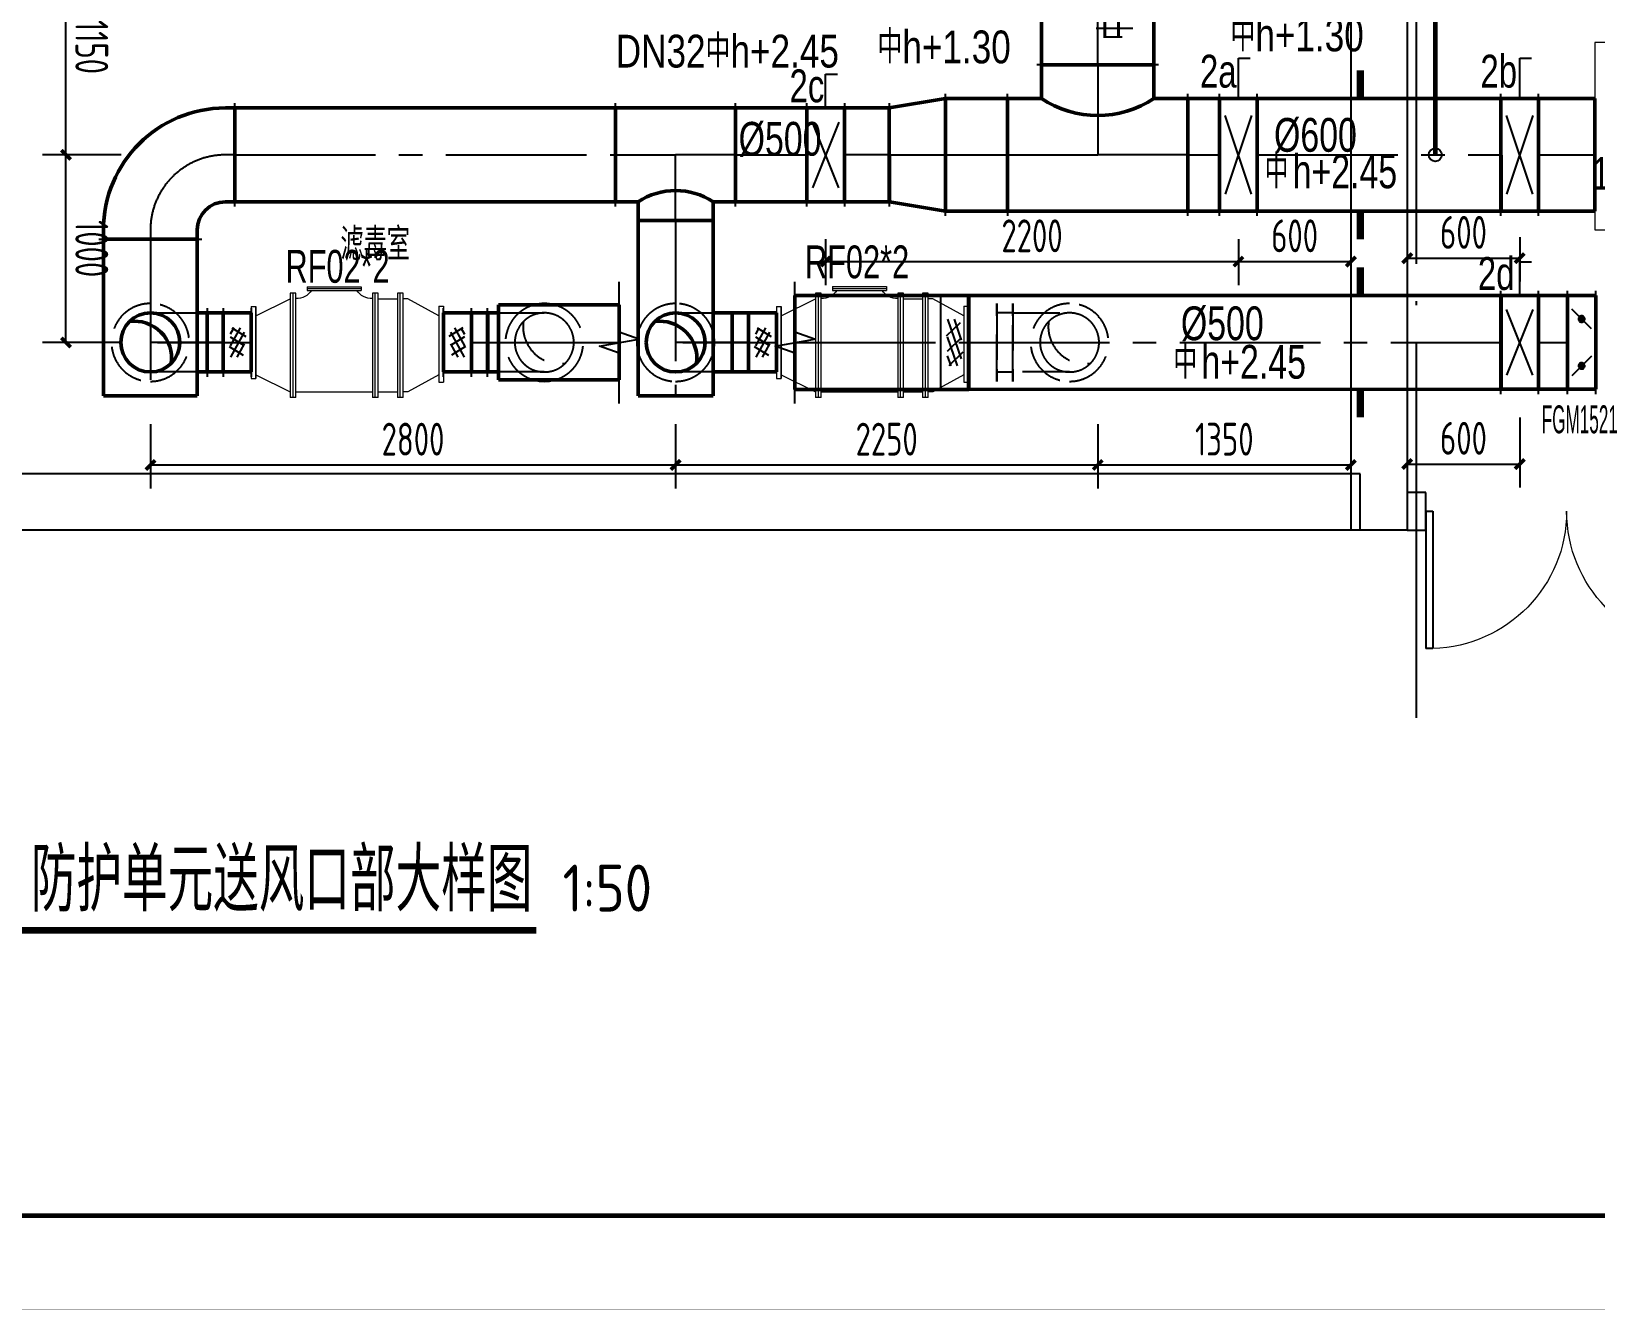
# Model space of a CAD drawing. Extents: x 49167 to 115333, y -222111 to -53947.
# Drawn here: x 73020 to 81360, y -109748 to -102933 of the extents above; entities that cross this region are included whole.
import ezdxf
from ezdxf.enums import TextEntityAlignment as Align

# ---------------------------------------------------------------- set-up
doc = ezdxf.new("R2010")
doc.units = 0
doc.header["$LTSCALE"] = 1000
doc.header["$MEASUREMENT"] = 0
for name, pattern in [('CENTER2', [1.125, 0.75, -0.125, 0.125, -0.125]), ('DASH', [0.35, 0.25, -0.1]), ('DOTE', [2.42, 2, -0.2, 0.02, -0.2])]:
    doc.linetypes.add(name, pattern=pattern)
for name, color, linetype in [('02-TEXT_房间', 7, 'Continuous'), ('A_AXIS-轴线', 1, 'DOTE'), ('A_STR-砌块墙', 121, 'Continuous'), ('A_STR-砼墙', 51, 'Continuous'), ('DIM_SYMB', 3, 'Continuous'), ('DOOR_FIRE', 220, 'Continuous'), ('DOOR_FIRE_TEXT', 7, 'Continuous'), ('DUCT-送风中心线', 5, 'CENTER2'), ('DUCT-送风标注', 3, 'Continuous'), ('DUCT-送风法兰', 2, 'Continuous'), ('DUCT-送风阀门', 7, 'Continuous'), ('Hvac-Hide', 8, 'DASH'), ('TH_DIM', 3, 'Continuous'), ('看线', 241, 'Continuous')]:
    doc.layers.add(name, color=color, linetype=linetype)
for name, color, linetype, lineweight in [('ACS_COM', 7, 'Continuous', 15), ('ACS_增压管', 1, 'Continuous', 15), ('DUCT-送风管', 4, 'Continuous', 50), ('DUCT-送风管端线', 2, 'Continuous', 50)]:
    doc.layers.add(name, color=color, linetype=linetype, lineweight=lineweight)
doc.styles.add('_TCH_DIM_T3', font='ROS1', dxfattribs={"width": 0.8, "bigfont": 'JD'})
doc.styles.add('_TCH_SPACE', font='ros.shx', dxfattribs={"width": 0.75, "height": 5, "bigfont": 'jd.shx'})
doc.styles.add('_TCH_WINDOW', font='ros.shx', dxfattribs={"width": 0.65, "height": 3.5, "bigfont": 'jd.shx'})
doc.styles.add('HZF', font='ros.shx', dxfattribs={"width": 0.75, "bigfont": 'jd.shx'})
doc.styles.get("Standard").update_dxf_attribs({"font": 'gbenor.shx', "bigfont": 'gbcbig.shx'})
doc.dimstyles.new('_TCH_ARCH&&50', dxfattribs={"dimtxt": 175, "dimasz": 50, "dimexe": 125, "dimexo": 150, "dimgap": 50, "dimtad": 1, "dimdec": 0, "dimzin": 0, "dimdsep": 46, "dimtxsty": '_TCH_DIM_T3', "dimblk": 'ARCHTICK', "dimcen": 0.09, "dimazin": 2, "dimtfac": 1, "dimtdec": 0, "dimtix": 1, "dimtmove": 2, "dimatfit": 3, "dimfxl": 0, "dimtolj": 1, "dimtzin": 0, "dimarcsym": 0})

# ---------------------------------------------------------------- blocks, each defined once
blk = doc.blocks.new('图框-A1')
for points, const_width in [([(0, 0), (841, 0), (841, 594), (0, 594)], 0.05), ([(766, 584), (25, 584), (25, 10), (766, 10)], 0.5)]:
    blk.add_lwpolyline(points, close=True, dxfattribs=dict(const_width=const_width))
blk = doc.blocks.new('$DorLib2D$00000002')
for p, q in [((-0.5, 0), (-0.5, 0.4875)), ((-0.475, 0.4875), (-0.5, 0.4875)), ((-0.475, 0), (-0.475, 0.4875)), ((0.475, 0), (0.475, 0.4875)), ((0.475, 0.4875), (0.5, 0.4875)), ((0.5, 0), (0.5, 0.4875)), ((-0.5, 0), (-0.475, 0)), ((0.5, 0), (0.475, 0))]:
    blk.add_line(p, q)
at = {"lineweight": 13}
for centre, start, end in [((-0.4875, 0), 0, 88.5307), ((0.4875, 0), 91.4693, 180)]:
    blk.add_arc(centre, 0.4875, start, end, dxfattribs=at)
blk = doc.blocks.new('45口部')
at = {"layer": 'A_AXIS-轴线'}
blk.add_line((11900, -22612.1), (11900, -12556.9), dxfattribs=at)
at = {"layer": 'A_STR-砌块墙'}
for p, q in [((11950.6, -21411.7), (11850.5, -21411.7)), ((11950.6, -21611.7), (11950.6, -21411.7)), ((11850.5, -21611.7), (11950.6, -21611.7))]:
    blk.add_line(p, q, dxfattribs=at)
at = {"layer": 'A_STR-砼墙'}
for p, q in [((11850.5, -18311.7), (11850.5, -21611.7)), ((11550.5, -18461.7), (11550.5, -21611.7)), ((11600.6, -21311.7), (3500.6, -21311.7)), ((11600.6, -21611.7), (11600.6, -21311.7)), ((11600.6, -21611.7), (3350.6, -21611.7)), ((11850.5, -21611.7), (11550.5, -21611.7))]:
    blk.add_line(p, q, dxfattribs=at)
at = {"layer": 'DIM_SYMB', "const_width": 35}
blk.add_lwpolyline([(4063.3, -23745.4), (7208.2, -23745.4)], dxfattribs=at)
at = {"layer": 'DOOR_FIRE', "xscale": -1500, "yscale": 1500, "zscale": 200, "rotation": 179.9998999037865}
blk.add_blockref('$DorLib2D$00000002', (12700.6, -21511.7), dxfattribs=at)
at = {"layer": '02-TEXT_房间', "color": 6, "style": '_TCH_SPACE', "width": 0.75}
blk.add_text('滤毒室', height=173.64, rotation=359.99989, dxfattribs=at).set_placement((6163.8, -20175.1, 0))
at = {"layer": 'DIM_SYMB', "color": 7}
for s, height, p in [('防护单元送风口部大样图', 337.589, (4513.2, -23645.6)), ('1:50', 250, (7348.2, -23645.6))]:
    blk.add_text(s, height=height, dxfattribs=at).set_placement(p)
at = {"layer": 'DOOR_FIRE_TEXT', "style": '_TCH_WINDOW', "width": 0.458824}
blk.add_text('FGM1521', height=148.75, rotation=359.9999, dxfattribs=at).set_placement((12567.8, -21095.9))
blk = doc.blocks.new('RFP-500')
at = {"layer": 'ACS_COM'}
for p, q in [((725.5, 509), (438.4, 509)), ((438.4, 509), (438.4, 489)), ((725.5, 509), (725.5, 489)), ((25, 353.8), (190, 444.8)), ((190, 444.8), (215, 444.8)), ((215, 474.8), (245, 474.8)), ((215, -82.2), (215, 474.8)), ((230, -82.2), (230, 474.8)), ((245, 474.8), (245, -82.2)), ((347.8, 444.8), (245, 444.8)), ((347.8, 474.8), (377.8, 474.8)), ((347.8, -82.2), (347.8, 474.8)), ((362.8, -82.2), (362.8, 474.8)), ((377.8, 474.8), (377.8, -82.2)), ((725.5, 499), (438.4, 499)), ((725.5, 489), (438.4, 489)), ((786.1, 474.8), (816.1, 474.8)), ((786.1, -82.2), (786.1, 474.8)), ((801.1, -82.2), (801.1, 474.8)), ((816.1, 474.8), (816.1, -82.2)), ((999, 353.8), (816.1, 444.8)), ((0, 405.6), (0, 0)), ((25, 405.6), (0, 405.6)), ((25, 405.6), (25, 0)), ((999, 19.4), (999, 403.8)), ((999, 403.8), (999, 19.4)), ((1024, 403.8), (999, 403.8)), ((1024, 403.8), (1024, 19.4)), ((25, 0), (0, 0)), ((25, 38.8), (190, -52.2)), ((999, 38.8), (816.1, -52.2)), ((1024, 19.4), (999, 19.4)), ((190, -52.2), (215, -52.2)), ((215, -82.2), (245, -82.2)), ((347.8, -52.2), (245, -52.2)), ((347.8, -82.2), (377.8, -82.2)), ((786.1, -52.2), (377.8, -52.2)), ((786.1, -82.2), (816.1, -82.2))]:
    blk.add_line(p, q, dxfattribs=at)
for centre, start, end in [((381.4, 541.3), 267.84728, 326.80427), ((782.5, 541.3), 213.19573, 272.15272)]:
    blk.add_arc(centre, 95.5, start, end, dxfattribs=at)
blk = doc.blocks.new('_ArchTick')
at = {"color": 0, "linetype": 'ByBlock', "const_width": 0.4}
blk.add_lwpolyline([(-0.5, -0.5), (0.5, 0.5)], dxfattribs=at)
blk = doc.blocks.new('*D143')
at = {"layer": 'Defpoints', "color": 0}
for p in [(80355.1, -104841.4), (80955.2, -104841.4), (80955.2, -105239.8)]:
    blk.add_point(p, dxfattribs=at)
at = {"layer": 'TH_DIM', "color": 0, "lineweight": -2}
for p, q in [((80355.1, -104991.4), (80355.1, -105364.8)), ((80955.2, -104991.4), (80955.2, -105364.8)), ((80355.1, -105239.8), (80955.2, -105239.8))]:
    blk.add_line(p, q, dxfattribs=at)
at = {"layer": 'TH_DIM', "color": 0, "lineweight": -2, "xscale": 50, "yscale": 50, "zscale": 50}
for p, rotation in [((80355.1, -105239.8), 180.0008700979159), ((80955.2, -105239.8), 0.0008700979158998521)]:
    blk.add_blockref('_ArchTick', p, dxfattribs=dict(at, rotation=rotation))
at = {"layer": 'TH_DIM', "color": 0, "insert": (80655.1, -105102.3), "char_height": 175, "attachment_point": 5, "rotation": 0.00087, "style": '_TCH_DIM_T3'}
blk.add_mtext('\\A1;600', dxfattribs=at)
blk = doc.blocks.new('*D144')
at = {"layer": 'Defpoints', "color": 0}
for p in [(80355.1, -103879.5), (80955.2, -103879.4), (80955.2, -104142.2)]:
    blk.add_point(p, dxfattribs=at)
at = {"layer": 'TH_DIM', "color": 0, "lineweight": -2}
for p, q in [((80355.1, -104029.5), (80355.1, -104267.2)), ((80955.2, -104029.4), (80955.2, -104267.2)), ((80355.1, -104142.2), (80955.2, -104142.2))]:
    blk.add_line(p, q, dxfattribs=at)
at = {"layer": 'TH_DIM', "color": 0, "lineweight": -2, "xscale": 50, "yscale": 50, "zscale": 50}
for p, rotation in [((80355.1, -104142.2), 180.00083615208), ((80955.2, -104142.2), 0.0008361520799628081)]:
    blk.add_blockref('_ArchTick', p, dxfattribs=dict(at, rotation=rotation))
at = {"layer": 'TH_DIM', "color": 0, "insert": (80655.1, -104004.7), "char_height": 175, "attachment_point": 5, "rotation": 0.00084, "style": '_TCH_DIM_T3'}
blk.add_mtext('\\A1;600', dxfattribs=at)
blk = doc.blocks.new('*D145')
at = {"layer": 'Defpoints', "color": 0}
for p in [(77255, -103891.5), (79455.2, -103891.5), (79455.2, -104160.5)]:
    blk.add_point(p, dxfattribs=at)
at = {"layer": 'TH_DIM', "color": 0, "lineweight": -2}
for p, q in [((77255, -104041.5), (77255, -104285.5)), ((79455.2, -104041.5), (79455.2, -104285.5)), ((77255, -104160.5), (79455.2, -104160.5))]:
    blk.add_line(p, q, dxfattribs=at)
at = {"layer": 'TH_DIM', "color": 0, "lineweight": -2, "xscale": 50, "yscale": 50, "zscale": 50}
for p, rotation in [((77255, -104160.5), 180.0007980004475), ((79455.2, -104160.5), 0.0007980004474660615)]:
    blk.add_blockref('_ArchTick', p, dxfattribs=dict(at, rotation=rotation))
at = {"layer": 'TH_DIM', "color": 0, "insert": (78355.1, -104023), "char_height": 175, "attachment_point": 5, "rotation": 0.0008, "style": '_TCH_DIM_T3'}
blk.add_mtext('\\A1;2200', dxfattribs=at)
blk = doc.blocks.new('*D146')
at = {"layer": 'Defpoints', "color": 0}
for p in [(79455.2, -103891.5), (80055.1, -103891.4), (80055.1, -104160.5)]:
    blk.add_point(p, dxfattribs=at)
at = {"layer": 'TH_DIM', "color": 0, "lineweight": -2}
for p, q in [((79455.2, -104041.5), (79455.2, -104285.5)), ((80055.1, -104041.4), (80055.1, -104285.5)), ((79455.2, -104160.5), (80055.1, -104160.5))]:
    blk.add_line(p, q, dxfattribs=at)
at = {"layer": 'TH_DIM', "color": 0, "lineweight": -2, "xscale": 50, "yscale": 50, "zscale": 50}
for p, rotation in [((79455.2, -104160.5), 180.0007980004476), ((80055.1, -104160.5), 0.0007980004476060059)]:
    blk.add_blockref('_ArchTick', p, dxfattribs=dict(at, rotation=rotation))
at = {"layer": 'TH_DIM', "color": 0, "insert": (79755.1, -104023), "char_height": 175, "attachment_point": 5, "rotation": 0.0008, "style": '_TCH_DIM_T3'}
blk.add_mtext('\\A1;600', dxfattribs=at)
blk = doc.blocks.new('*D243')
at = {"layer": 'Defpoints', "color": 0}
for p in [(73205.3, -103591.5), (73649.4, -103591.5), (73649.4, -104591.5)]:
    blk.add_point(p, dxfattribs=at)
at = {"layer": 'TH_DIM', "color": 0, "lineweight": -2}
for p, q in [((73499.4, -103591.5), (73080.3, -103591.5)), ((73205.3, -104591.5), (73205.3, -103591.5)), ((73499.4, -104591.5), (73080.3, -104591.5))]:
    blk.add_line(p, q, dxfattribs=at)
at = {"layer": 'TH_DIM', "color": 0, "lineweight": -2, "xscale": 50, "yscale": 50, "zscale": 50}
for p, rotation in [((73205.3, -103591.5), 90.0008833780181), ((73205.3, -104591.5), 270.0008833780181)]:
    blk.add_blockref('_ArchTick', p, dxfattribs=dict(at, rotation=rotation))
at = {"layer": 'TH_DIM', "color": 0, "insert": (73342.8, -104091.5), "char_height": 175, "attachment_point": 5, "rotation": 270.00088, "style": '_TCH_DIM_T3'}
blk.add_mtext('\\A1;1000', dxfattribs=at)
blk = doc.blocks.new('*D244')
at = {"layer": 'Defpoints', "color": 0}
for p in [(73205.3, -102441.6), (73649.3, -102441.6), (73649.4, -103591.5)]:
    blk.add_point(p, dxfattribs=at)
at = {"layer": 'TH_DIM', "color": 0, "lineweight": -2}
for p, q in [((73499.3, -102441.6), (73080.3, -102441.6)), ((73205.3, -103591.5), (73205.3, -102441.6)), ((73499.4, -103591.5), (73080.3, -103591.5))]:
    blk.add_line(p, q, dxfattribs=at)
at = {"layer": 'TH_DIM', "color": 0, "lineweight": -2, "xscale": 50, "yscale": 50, "zscale": 50}
for p, rotation in [((73205.3, -102441.6), 90.00088337801823), ((73205.3, -103591.5), 270.0008833780183)]:
    blk.add_blockref('_ArchTick', p, dxfattribs=dict(at, rotation=rotation))
at = {"layer": 'TH_DIM', "color": 0, "insert": (73342.8, -103016.5), "char_height": 175, "attachment_point": 5, "rotation": 270.00088, "style": '_TCH_DIM_T3'}
blk.add_mtext('\\A1;1150', dxfattribs=at)
blk = doc.blocks.new('*D245')
at = {"layer": 'Defpoints', "color": 0}
for p in [(73655.2, -104876.3), (76455.2, -104876.3), (76455.2, -105244.6)]:
    blk.add_point(p, dxfattribs=at)
at = {"layer": 'TH_DIM', "color": 0, "lineweight": -2}
for p, q in [((73655.2, -105026.3), (73655.2, -105369.7)), ((76455.2, -105026.3), (76455.2, -105369.6)), ((73655.2, -105244.7), (76455.2, -105244.6))]:
    blk.add_line(p, q, dxfattribs=at)
at = {"layer": 'TH_DIM', "color": 0, "lineweight": -2, "xscale": 50, "yscale": 50, "zscale": 50}
for p, rotation in [((73655.2, -105244.7), 180.0008833780336), ((76455.2, -105244.6), 0.0008833780336741044)]:
    blk.add_blockref('_ArchTick', p, dxfattribs=dict(at, rotation=rotation))
at = {"layer": 'TH_DIM', "color": 0, "insert": (75055.2, -105107.1), "char_height": 175, "attachment_point": 5, "rotation": 0.00088, "style": '_TCH_DIM_T3'}
blk.add_mtext('\\A1;2800', dxfattribs=at)
blk = doc.blocks.new('*D246')
at = {"layer": 'Defpoints', "color": 0}
for p in [(76455.2, -104876.3), (78705.2, -104876.3), (78705.2, -105244.6)]:
    blk.add_point(p, dxfattribs=at)
at = {"layer": 'TH_DIM', "color": 0, "lineweight": -2}
for p, q in [((76455.2, -105026.3), (76455.2, -105369.6)), ((78705.2, -105026.3), (78705.2, -105369.6)), ((76455.2, -105244.6), (78705.2, -105244.6))]:
    blk.add_line(p, q, dxfattribs=at)
at = {"layer": 'TH_DIM', "color": 0, "lineweight": -2, "xscale": 50, "yscale": 50, "zscale": 50}
for p, rotation in [((76455.2, -105244.6), 180.0008833780336), ((78705.2, -105244.6), 0.0008833780335850489)]:
    blk.add_blockref('_ArchTick', p, dxfattribs=dict(at, rotation=rotation))
at = {"layer": 'TH_DIM', "color": 0, "insert": (77580.2, -105107.1), "char_height": 175, "attachment_point": 5, "rotation": 0.00088, "style": '_TCH_DIM_T3'}
blk.add_mtext('\\A1;2250', dxfattribs=at)
blk = doc.blocks.new('*D247')
at = {"layer": 'Defpoints', "color": 0}
for p in [(78705.2, -104876.3), (80055, -104876.2), (80055, -105244.6)]:
    blk.add_point(p, dxfattribs=at)
at = {"layer": 'TH_DIM', "color": 0, "lineweight": -2}
for p, q in [((78705.2, -105026.3), (78705.2, -105369.6)), ((80055, -105026.2), (80055, -105369.6)), ((78705.2, -105244.6), (80055, -105244.6))]:
    blk.add_line(p, q, dxfattribs=at)
at = {"layer": 'TH_DIM', "color": 0, "lineweight": -2, "xscale": 50, "yscale": 50, "zscale": 50}
for p, rotation in [((78705.2, -105244.6), 180.0008833780338), ((80055, -105244.6), 0.0008833780337886044)]:
    blk.add_blockref('_ArchTick', p, dxfattribs=dict(at, rotation=rotation))
at = {"layer": 'TH_DIM', "color": 0, "insert": (79380.1, -105107.1), "char_height": 175, "attachment_point": 5, "rotation": 0.00088, "style": '_TCH_DIM_T3'}
blk.add_mtext('\\A1;1350', dxfattribs=at)

msp = doc.modelspace()

# ---------------------------------------------------------------- linework, layer by layer
for p, q in [((79355.1, -103891.5), (79355, -103291.5)), ((76255.2, -103941.6), (76655.2, -103941.6)), ((77867.2, -104341.5), (77867.2, -104841.5)), ((78017.2, -104841.5), (78017.2, -104341.5)), ((78017.2, -104341.5), (78017.2, -104841.5)), ((78017.3, -104841.5), (78017.3, -104341.5)), ((80855.1, -104841.4), (80855.1, -104341.4)), ((81209.9, -104841.4), (81209.9, -104341.4)), ((74042.9, -104434), (74042.9, -104749)), ((75367.4, -104749), (75367.4, -104434)), ((76842.9, -104434), (76842.9, -104749)), ((77898.7, -104557), (77973.6, -104484.8)), ((77979.7, -104678.5), (77906.3, -104466.5)), ((77979.7, -104578.5), (77941, -104466.5)), ((77958.3, -104716.5), (77904.7, -104562)), ((77904.7, -104637.9), (77979.7, -104565.7)), ((77923.6, -104716.5), (77904.7, -104662)), ((77913.5, -104714.5), (77988.5, -104642.3))]:
    msp.add_line(p, q)
at = {"const_width": 40}
for points, elevation in [([(80105.1, -103291.4), (80105.1, -103141.4)], -3500), ([(80105.2, -104341.4), (80105.2, -104191.4)], -500), ([(80105.2, -104841.4), (80105.2, -104991.4)], 3000)]:
    msp.add_lwpolyline(points, dxfattribs=dict(at, elevation=elevation))
msp.add_lwpolyline([(80105.2, -103891.4), (80105.2, -104041.4)], dxfattribs=at)
msp.add_circle((80504.6, -103591.4, 2500), 35)
at = {"layer": 'ACS_COM', "elevation": 2500}
msp.add_lwpolyline([(82355.4, -103991.5), (82355.3, -102991.5), (81355.3, -102991.5), (81355.4, -103991.5)], close=True, dxfattribs=at)
at = {"layer": 'ACS_增压管', "const_width": 25, "elevation": 2500}
for points in [[(80504.6, -103591.4), (80504.6, -98773.8), (83205.3, -98773.7), (83205.3, -98984.5)], [(80504.6, -102288.1), (80504.6, -103591.4)]]:
    msp.add_lwpolyline(points, dxfattribs=at)
at = {"layer": 'Defpoints'}
msp.add_lwpolyline([(65641.1, -80546.9), (102691.1, -80546.9), (102691.1, -109246.9), (65641.1, -109246.9)], close=True, dxfattribs=at)
at = {"layer": 'DIM_SYMB'}
for points in [[(76154.6, -104917.5), (76154.6, -104648.7), (76049.6, -104610.5), (76259.6, -104573.5), (76154.6, -104536.2), (76154.6, -104267.5)], [(77090.7, -104917.5), (77090.7, -104648.7), (76985.7, -104610.5), (77195.7, -104573.5), (77090.7, -104536.2), (77090.7, -104267.5)]]:
    msp.add_lwpolyline(points, dxfattribs=at)
at = {"layer": 'DUCT-送风中心线'}
for p, q in [((78705.1, -103111.4), (78705.1, -102141.5)), ((78705.1, -103111.5), (78705.1, -103591.5)), ((74105.2, -103591.5), (74055.2, -103591.5)), ((74105.4, -103591.5), (76135.2, -103591.5)), ((76135.2, -103591.5), (76455.2, -103591.5)), ((76455.2, -103941.5), (76455.2, -103591.5)), ((76775.2, -103591.5), (76455.2, -103591.5)), ((76775.2, -103591.5), (77154.8, -103591.5)), ((77594.3, -103591.5), (77355, -103591.5)), ((77594.5, -103591.5), (77894.5, -103591.5)), ((77894.5, -103591.5), (78225.1, -103591.5)), ((78225.1, -103591.5), (78705.1, -103591.5)), ((79185.1, -103591.5), (78705.1, -103591.5)), ((79185.3, -103591.5), (79354.8, -103591.5)), ((79555.4, -103591.5), (80854.8, -103591.4)), ((81055.4, -103591.4), (81355.4, -103591.4)), ((73655.2, -103991.5), (73655.2, -104041.5)), ((76455.2, -103941.7), (76455.2, -104876.3)), ((73655.2, -104041.6), (73655.2, -104876.3)), ((73957.2, -104591.5), (73905.2, -104591.5)), ((74042.8, -104591.5), (73957.2, -104591.5)), ((75367.7, -104591.5), (75453, -104591.5)), ((75453.2, -104591.5), (75510.4, -104591.5)), ((75510.4, -104591.5), (76154.6, -104591.5)), ((76757.2, -104591.5), (76662.7, -104591.5)), ((76842.8, -104591.5), (76757.2, -104591.5)), ((77090.7, -104591.5), (78017.1, -104591.5)), ((78017.4, -104591.5), (80855, -104591.4)), ((81055.2, -104591.4), (81209.8, -104591.4))]:
    msp.add_line(p, q, dxfattribs=at)
msp.add_arc((74055.2, -103991.5), 400, 90.00088, 180.00088, dxfattribs=at)
at = {"layer": 'DUCT-送风法兰'}
for p, q in [((79030.1, -103111.5), (78380.1, -103111.5)), ((74105.3, -103866.5), (74105.2, -103316.5)), ((76135.3, -103866.5), (76135.2, -103316.5)), ((76775.1, -103866.5), (76775, -103316.5)), ((77154.9, -103866.5), (77154.9, -103316.5)), ((77354.9, -103316.5), (77354.9, -103866.5)), ((77594.3, -103316.5), (77594.4, -103866.5)), ((77894.3, -103291.5), (77894.3, -103266.5)), ((77894.3, -103291.5), (77894.4, -103891.5)), ((77894.4, -103891.5), (77894.3, -103291.5)), ((78225.3, -103916.5), (78225.2, -103266.5)), ((79185.3, -103916.5), (79185.2, -103266.5)), ((79354.9, -103916.5), (79354.8, -103266.5)), ((79555.3, -103916.5), (79555.2, -103266.5)), ((80854.9, -103916.4), (80854.8, -103266.4)), ((81055.3, -103916.4), (81055.2, -103266.4)), ((76775, -103341.5), (76775.1, -103841.5)), ((77894.4, -103916.5), (77894.4, -103891.5)), ((73380.2, -104041.5), (73930.2, -104041.5)), ((80855.1, -104866.4), (80855.1, -104316.4)), ((81055.1, -104866.4), (81055.1, -104316.4)), ((81209.9, -104866.4), (81209.9, -104316.4)), ((81359.9, -104866.4), (81359.9, -104316.4)), ((73957.1, -104409), (73957.1, -104774)), ((74042.9, -104409), (74042.9, -104774)), ((74193.1, -104409), (74193.1, -104774)), ((75217.4, -104774), (75217.4, -104409)), ((75367.6, -104774), (75367.6, -104409)), ((75453.1, -104774), (75453.1, -104409)), ((73693.5, -104591.5), (74193.5, -104591.5)), ((76493.5, -104591.5), (76993.5, -104591.5))]:
    msp.add_line(p, q, dxfattribs=at)
for centre, start, end in [((75755.2, -104591.5), 90.00091, 105.45265), ((75755.2, -104591.5), 74.54911, 90.00091), ((76455.2, -104591.5), 164.54919, 195.45258), ((76455.2, -104591.5), 344.54919, 15.45258), ((75755.2, -104591.5), 254.54927, 270.00091), ((75755.2, -104591.5), 270.00091, 285.4525)]:
    msp.add_arc(centre, 207.5, start, end, dxfattribs=at)
at = {"layer": 'DUCT-送风管'}
for p, q in [((78405.1, -102141.5), (78405.1, -103111.4)), ((79005.1, -103111.4), (79005.1, -102141.5)), ((78405.1, -103111.5), (78405.1, -103291.5)), ((79005.1, -103291.5), (79005.1, -103111.5)), ((77594.4, -103341.5), (77894.4, -103291.5)), ((78225.1, -103291.5), (77894.4, -103291.5)), ((78225.1, -103291.5), (78405.1, -103291.5)), ((79005.1, -103291.5), (79185.1, -103291.5)), ((79354.7, -103291.5), (79185.3, -103291.5)), ((79355.1, -103291.5), (79555.1, -103291.5)), ((80854.7, -103291.4), (79555.3, -103291.5)), ((80855.1, -103291.4), (81055.1, -103291.4)), ((81355.3, -103291.4), (81055.3, -103291.4)), ((81355.4, -103891.4), (81355.3, -103291.4)), ((74105.1, -103341.5), (74055.1, -103341.5)), ((76135.1, -103341.5), (74105.3, -103341.5)), ((76135.1, -103341.5), (76775.1, -103341.5)), ((77154.8, -103341.5), (76775.1, -103341.5)), ((77155, -103341.5), (77355, -103341.5)), ((77594.2, -103341.5), (77355, -103341.5)), ((74055.2, -103841.5), (74105.2, -103841.5)), ((74105.4, -103841.5), (76135.2, -103841.5)), ((76255.2, -103841.5), (76135.2, -103841.5)), ((76255.2, -103841.5), (76255.2, -103941.5)), ((76775.2, -103841.5), (76655.2, -103841.5)), ((76655.2, -103941.5), (76655.2, -103841.5)), ((76775.2, -103841.5), (77154.8, -103841.5)), ((77355, -103841.5), (77155, -103841.5)), ((77355, -103841.5), (77594.3, -103841.5)), ((77594.5, -103841.5), (77894.5, -103891.5)), ((77894.5, -103891.5), (78225.2, -103891.5)), ((79185.2, -103891.5), (78225.2, -103891.5)), ((79185.4, -103891.5), (79354.8, -103891.5)), ((79555.2, -103891.5), (79355.2, -103891.5)), ((79555.4, -103891.5), (80854.8, -103891.4)), ((81055.2, -103891.4), (80855.2, -103891.4)), ((81055.4, -103891.4), (81355.4, -103891.4)), ((73405.2, -103991.5), (73405.2, -104041.5)), ((73905.2, -104041.5), (73905.2, -103991.5)), ((76255.2, -103941.7), (76255.2, -104876.3)), ((76655.2, -104876.3), (76655.2, -103941.7)), ((73405.2, -104041.6), (73405.2, -104876.3)), ((73905.2, -104876.3), (73905.2, -104041.6)), ((76154.6, -104391.5), (75510.4, -104391.5)), ((75510.4, -104391.5), (75510.4, -104791.5)), ((76154.6, -104791.5), (76154.6, -104391.5)), ((78017.1, -104341.5), (77090.7, -104341.5)), ((77090.7, -104341.5), (77090.7, -104841.5)), ((77867.2, -104341.5), (78017.2, -104341.5)), ((80855, -104341.4), (78017.4, -104341.5)), ((80855.2, -104341.4), (81055.2, -104341.4)), ((81209.8, -104341.4), (81055.2, -104341.4)), ((81210, -104341.4), (81360, -104341.4)), ((73957.2, -104434), (73905.2, -104434)), ((74042.8, -104434), (73957.2, -104434)), ((74043, -104434), (74193, -104434)), ((75217.3, -104434), (75367.3, -104434)), ((75453, -104434), (75367.7, -104434)), ((75453.2, -104434), (75510.4, -104434)), ((76757.2, -104434), (76655.2, -104434)), ((76842.8, -104434), (76757.2, -104434)), ((76843, -104434), (76993, -104434)), ((73957.2, -104749), (73905.2, -104749)), ((73957.2, -104749), (74042.8, -104749)), ((74193, -104749), (74043, -104749)), ((75367.3, -104749), (75217.3, -104749)), ((75367.7, -104749), (75453, -104749)), ((75453.2, -104749), (75510.4, -104749)), ((75510.4, -104791.5), (76154.6, -104791.5)), ((76757.2, -104749), (76655.2, -104749)), ((76757.2, -104749), (76842.8, -104749)), ((76993, -104749), (76843, -104749)), ((73405.2, -104876.3), (73905.2, -104876.3)), ((76255.2, -104876.3), (76655.2, -104876.3)), ((77090.7, -104841.5), (78017.1, -104841.5)), ((78017.2, -104841.5), (77867.2, -104841.5)), ((78017.4, -104841.5), (80855, -104841.4)), ((81055.2, -104841.4), (80855.2, -104841.4)), ((81055.2, -104841.4), (81209.8, -104841.4)), ((81360, -104841.4), (81210, -104841.4))]:
    msp.add_line(p, q, dxfattribs=at)
for centre, radius, start, end in [((78705.1, -102836.5), 545, 236.60239, 303.39937), ((74055.2, -103991.5), 650, 90.00088, 180.00088), ((76455.2, -104144.8), 363.3, 56.60239, 123.39937), ((74055.2, -103991.5), 150, 90.00088, 180.00088), ((73655.2, -104591.5), 157.5, 0.00091, 180.00091), ((76455.2, -104591.5), 157.5, 0.00091, 180.00091), ((73655.2, -104591.5), 157.5, 180.00091, 0.00091), ((76455.2, -104591.5), 157.5, 180.00091, 0.00091)]:
    msp.add_arc(centre, radius, start, end, dxfattribs=at)
at = {"layer": 'DUCT-送风管端线'}
for p, q in [((78405.1, -103111.4), (79005.1, -103111.4)), ((79005.1, -103111.5), (78405.1, -103111.5)), ((77894.4, -103291.5), (77894.5, -103891.5)), ((77894.5, -103891.5), (77894.4, -103291.5)), ((78225.2, -103891.5), (78225.1, -103291.5)), ((78225.1, -103291.5), (78225.2, -103891.5)), ((79185.2, -103891.5), (79185.1, -103291.5)), ((79185.3, -103291.5), (79185.4, -103891.5)), ((79354.8, -103891.5), (79354.7, -103291.5)), ((79355.1, -103291.5), (79355.2, -103891.5)), ((79555.1, -103291.5), (79555.2, -103891.5)), ((79555.3, -103291.5), (79555.4, -103891.5)), ((80854.8, -103891.4), (80854.7, -103291.4)), ((80855.1, -103291.4), (80855.2, -103891.4)), ((81055.1, -103291.4), (81055.2, -103891.4)), ((81055.3, -103291.4), (81055.4, -103891.4)), ((74105.1, -103341.5), (74105.2, -103841.5)), ((74105.3, -103341.5), (74105.4, -103841.5)), ((76135.2, -103841.5), (76135.1, -103341.5)), ((76135.1, -103341.5), (76135.2, -103841.5)), ((76775.2, -103841.5), (76775.1, -103341.5)), ((76775.1, -103341.5), (76775.2, -103841.5)), ((77154.8, -103841.5), (77154.8, -103341.5)), ((77155, -103341.5), (77155, -103841.5)), ((77355, -103341.5), (77355, -103841.5)), ((77355, -103341.5), (77355, -103841.5)), ((77594.3, -103841.5), (77594.2, -103341.5)), ((77594.4, -103341.5), (77594.5, -103841.5)), ((76255.2, -103941.5), (76655.2, -103941.5)), ((76655.2, -103941.7), (76255.2, -103941.7)), ((73405.2, -104041.5), (73905.2, -104041.5)), ((73905.2, -104041.6), (73405.2, -104041.6)), ((78017.1, -104841.5), (78017.1, -104341.5)), ((78017.4, -104341.5), (78017.4, -104841.5)), ((80855, -104841.4), (80855, -104341.4)), ((80855.2, -104341.4), (80855.2, -104841.4)), ((81055.2, -104341.4), (81055.2, -104841.4)), ((81055.2, -104341.4), (81055.2, -104841.4)), ((81209.8, -104841.4), (81209.8, -104341.4)), ((81210, -104341.4), (81210, -104841.4)), ((81360, -104341.4), (81360, -104841.4)), ((73957.2, -104434), (73957.2, -104749)), ((73957.2, -104749), (73957.2, -104434)), ((74042.8, -104749), (74042.8, -104434)), ((74043, -104749), (74043, -104434)), ((74193, -104749), (74193, -104434)), ((75217.3, -104749), (75217.3, -104434)), ((75367.3, -104749), (75367.3, -104434)), ((75367.7, -104434), (75367.7, -104749)), ((75453, -104749), (75453, -104434)), ((75453.2, -104434), (75453.2, -104749)), ((76757.2, -104434), (76757.2, -104749)), ((76757.2, -104749), (76757.2, -104434)), ((76842.8, -104749), (76842.8, -104434)), ((76843, -104749), (76843, -104434)), ((76993, -104749), (76993, -104434))]:
    msp.add_line(p, q, dxfattribs=at)
for centre in [(73571.6, -104675.1), (76371.6, -104675)]:
    msp.add_arc(centre, 196.9, 351.87081, 98.13101, dxfattribs=at)
at = {"layer": 'DUCT-送风阀门'}
for p, q in [((79455.1, -103075.5), (79517.7, -103075.5)), ((79455.1, -103291.5), (79455.1, -103075.5)), ((80955.1, -103075.4), (81017.7, -103075.4)), ((80955.1, -103291.4), (80955.1, -103075.4)), ((77255, -103161.5), (77317.6, -103161.5)), ((77255, -103341.5), (77255, -103161.5)), ((79525.2, -103801.4), (79385.1, -103381.5)), ((79525.1, -103381.5), (79385.2, -103801.5)), ((81025.2, -103801.4), (80885.1, -103381.5)), ((81025.1, -103381.4), (80885.2, -103801.4)), ((77325.1, -103766.4), (77184.9, -103416.5)), ((77325, -103416.5), (77185, -103766.5)), ((80955.2, -104161.4), (81017.7, -104161.4)), ((80955.2, -104341.4), (80955.2, -104161.4)), ((81025.2, -104766.4), (80885.1, -104416.5)), ((81025.2, -104416.4), (80885.2, -104766.4)), ((81337.5, -104518.9), (81232.5, -104413.9)), ((81269, -104461.7), (81268.4, -104464.8)), ((81268.4, -104464.8), (81268.4, -104468)), ((81268.4, -104468), (81269, -104471.1)), ((81270.2, -104458.8), (81269, -104461.7)), ((81269, -104471.1), (81270.2, -104474)), ((81271.9, -104456.2), (81270.2, -104458.8)), ((81270.2, -104474), (81271.9, -104476.7)), ((81274.1, -104453.9), (81271.9, -104456.2)), ((81271.9, -104476.7), (81274.1, -104479)), ((81273.9, -104464.2), (81273.7, -104466.4)), ((81273.7, -104466.4), (81273.9, -104468.6)), ((81274.6, -104462.1), (81273.9, -104464.2)), ((81273.9, -104468.6), (81274.6, -104470.7)), ((81276.7, -104452), (81274.1, -104453.9)), ((81274.1, -104479), (81276.7, -104480.8)), ((81275.6, -104460.2), (81274.6, -104462.1)), ((81274.6, -104470.7), (81275.6, -104472.7)), ((81277, -104458.5), (81275.6, -104460.2)), ((81275.6, -104472.7), (81277, -104474.4)), ((81279.5, -104450.7), (81276.7, -104452)), ((81276.7, -104480.8), (81279.5, -104482.1)), ((81278.7, -104457.1), (81277, -104458.5)), ((81277.2, -104464.2), (81277, -104465.7)), ((81277, -104465.7), (81277, -104467.2)), ((81277, -104467.2), (81277.2, -104468.7)), ((81277, -104474.4), (81278.7, -104475.8)), ((81277.8, -104462.7), (81277.2, -104464.2)), ((81277.2, -104468.7), (81277.8, -104470.1)), ((81278.6, -104461.4), (81277.8, -104462.7)), ((81277.8, -104470.1), (81278.6, -104471.4)), ((81279.7, -104460.3), (81278.6, -104461.4)), ((81278.6, -104471.4), (81279.7, -104472.5)), ((81280.7, -104456), (81278.7, -104457.1)), ((81278.7, -104475.8), (81280.7, -104476.8)), ((81282.6, -104450), (81279.5, -104450.7)), ((81279.5, -104482.1), (81282.6, -104482.9)), ((81280.9, -104459.5), (81279.7, -104460.3)), ((81279.7, -104472.5), (81280.9, -104473.4)), ((81282.8, -104455.4), (81280.7, -104456)), ((81280.7, -104476.8), (81282.8, -104477.5)), ((81282.3, -104458.8), (81280.9, -104459.5)), ((81280.9, -104473.4), (81282.3, -104474)), ((81283.8, -104458.5), (81282.3, -104458.8)), ((81282.3, -104474), (81283.8, -104474.4)), ((81285.8, -104449.8), (81282.6, -104450)), ((81282.6, -104482.9), (81285.8, -104483)), ((81285, -104455.2), (81282.8, -104455.4)), ((81282.8, -104477.5), (81285, -104477.7)), ((81285.4, -104458.4), (81283.8, -104458.5)), ((81283.8, -104474.4), (81285.4, -104474.5)), ((81287.2, -104455.4), (81285, -104455.2)), ((81285, -104477.7), (81287.2, -104477.5)), ((81286.9, -104458.6), (81285.4, -104458.4)), ((81285.4, -104474.5), (81286.9, -104474.2)), ((81288.9, -104450.3), (81285.8, -104449.8)), ((81285.8, -104483), (81288.9, -104482.6)), ((81288.3, -104459.1), (81286.9, -104458.6)), ((81286.9, -104474.2), (81288.3, -104473.7)), ((81289.3, -104456), (81287.2, -104455.4)), ((81287.2, -104477.5), (81289.3, -104476.8)), ((81289.6, -104459.9), (81288.3, -104459.1)), ((81288.3, -104473.7), (81289.6, -104473)), ((81291.9, -104451.3), (81288.9, -104450.3)), ((81288.9, -104482.6), (81291.9, -104481.5)), ((81291.2, -104457.1), (81289.3, -104456)), ((81289.3, -104476.8), (81291.2, -104475.8)), ((81290.8, -104460.9), (81289.6, -104459.9)), ((81289.6, -104473), (81290.8, -104472)), ((81291.7, -104462.1), (81290.8, -104460.9)), ((81290.8, -104472), (81291.7, -104470.8)), ((81292.9, -104458.5), (81291.2, -104457.1)), ((81291.2, -104475.8), (81292.9, -104474.4)), ((81292.4, -104463.4), (81291.7, -104462.1)), ((81291.7, -104470.8), (81292.4, -104469.4)), ((81294.6, -104452.9), (81291.9, -104451.3)), ((81291.9, -104481.5), (81294.6, -104480)), ((81292.9, -104464.9), (81292.4, -104463.4)), ((81292.4, -104469.4), (81292.9, -104467.9)), ((81294.3, -104460.2), (81292.9, -104458.5)), ((81293, -104466.4), (81292.9, -104464.9)), ((81292.9, -104467.9), (81293, -104466.4)), ((81292.9, -104474.4), (81294.3, -104472.7)), ((81295.4, -104462.1), (81294.3, -104460.2)), ((81294.3, -104472.7), (81295.4, -104470.7)), ((81297, -104455), (81294.6, -104452.9)), ((81294.6, -104480), (81297, -104477.9)), ((81296, -104464.2), (81295.4, -104462.1)), ((81295.4, -104470.7), (81296, -104468.6)), ((81296.2, -104466.4), (81296, -104464.2)), ((81296, -104468.6), (81296.2, -104466.4)), ((81299, -104457.4), (81297, -104455)), ((81297, -104477.9), (81299, -104475.4)), ((81300.4, -104460.2), (81299, -104457.4)), ((81299, -104475.4), (81300.4, -104472.6)), ((81301.3, -104463.3), (81300.4, -104460.2)), ((81300.4, -104472.6), (81301.3, -104469.6)), ((81301.6, -104466.4), (81301.3, -104463.3)), ((81301.3, -104469.6), (81301.6, -104466.4)), ((74134, -104512.8), (74080.5, -104610.1)), ((74099.4, -104512.8), (74080.5, -104547.1)), ((74080.5, -104562.3), (74155.5, -104607.7)), ((74155.5, -104536.7), (74082.1, -104670.3)), ((74089.2, -104514), (74164.2, -104559.5)), ((75321.1, -104514), (75246.1, -104559.5)), ((75254.8, -104536.7), (75328.3, -104670.3)), ((75329.8, -104562.3), (75254.8, -104607.7)), ((75276.3, -104512.8), (75329.8, -104610.1)), ((75311, -104512.8), (75329.8, -104547.1)), ((76934, -104512.7), (76880.5, -104610.1)), ((76899.4, -104512.7), (76880.5, -104547.1)), ((76880.5, -104562.2), (76955.5, -104607.7)), ((76955.5, -104536.7), (76882.1, -104670.2)), ((76889.2, -104514), (76964.2, -104559.5)), ((74074.4, -104613.3), (74149.4, -104658.7)), ((74155.5, -104599.7), (74116.7, -104670.3)), ((75254.8, -104599.7), (75293.6, -104670.3)), ((75335.9, -104613.2), (75260.9, -104658.7)), ((76874.4, -104613.2), (76949.4, -104658.7)), ((76955.5, -104599.7), (76916.7, -104670.2)), ((81337.5, -104663.9), (81232.5, -104768.9)), ((81269, -104711.7), (81268.4, -104714.8)), ((81268.4, -104714.8), (81268.4, -104718)), ((81268.4, -104718), (81269, -104721.1)), ((81270.2, -104708.8), (81269, -104711.7)), ((81269, -104721.1), (81270.2, -104724)), ((81271.9, -104706.2), (81270.2, -104708.8)), ((81270.2, -104724), (81271.9, -104726.7)), ((81274.1, -104703.9), (81271.9, -104706.2)), ((81271.9, -104726.7), (81274.1, -104729)), ((81273.9, -104714.2), (81273.7, -104716.4)), ((81273.7, -104716.4), (81273.9, -104718.6)), ((81274.6, -104712.1), (81273.9, -104714.2)), ((81273.9, -104718.6), (81274.6, -104720.7)), ((81276.7, -104702), (81274.1, -104703.9)), ((81274.1, -104729), (81276.7, -104730.8)), ((81275.6, -104710.2), (81274.6, -104712.1)), ((81274.6, -104720.7), (81275.6, -104722.7)), ((81277, -104708.5), (81275.6, -104710.2)), ((81275.6, -104722.7), (81277, -104724.4)), ((81279.5, -104700.7), (81276.7, -104702)), ((81276.7, -104730.8), (81279.5, -104732.1)), ((81278.7, -104707.1), (81277, -104708.5)), ((81277.3, -104714.2), (81277, -104715.7)), ((81277, -104715.7), (81277, -104717.2)), ((81277, -104717.2), (81277.3, -104718.7)), ((81277, -104724.4), (81278.7, -104725.8)), ((81277.8, -104712.7), (81277.3, -104714.2)), ((81277.3, -104718.7), (81277.8, -104720.1)), ((81278.6, -104711.4), (81277.8, -104712.7)), ((81277.8, -104720.1), (81278.6, -104721.4)), ((81279.7, -104710.3), (81278.6, -104711.4)), ((81278.6, -104721.4), (81279.7, -104722.5)), ((81280.7, -104706), (81278.7, -104707.1)), ((81278.7, -104725.8), (81280.7, -104726.8)), ((81282.6, -104700), (81279.5, -104700.7)), ((81279.5, -104732.1), (81282.6, -104732.9)), ((81280.9, -104709.5), (81279.7, -104710.3)), ((81279.7, -104722.5), (81280.9, -104723.4)), ((81282.8, -104705.4), (81280.7, -104706)), ((81280.7, -104726.8), (81282.8, -104727.5)), ((81282.3, -104708.8), (81280.9, -104709.5)), ((81280.9, -104723.4), (81282.3, -104724)), ((81283.8, -104708.5), (81282.3, -104708.8)), ((81282.3, -104724), (81283.8, -104724.4)), ((81285.8, -104699.8), (81282.6, -104700)), ((81282.6, -104732.9), (81285.8, -104733)), ((81285, -104705.2), (81282.8, -104705.4)), ((81282.8, -104727.5), (81285, -104727.7)), ((81285.4, -104708.4), (81283.8, -104708.5)), ((81283.8, -104724.4), (81285.4, -104724.5)), ((81287.2, -104705.4), (81285, -104705.2)), ((81285, -104727.7), (81287.2, -104727.5)), ((81286.9, -104708.6), (81285.4, -104708.4)), ((81285.4, -104724.5), (81286.9, -104724.2)), ((81288.9, -104700.3), (81285.8, -104699.8)), ((81285.8, -104733), (81288.9, -104732.6)), ((81288.3, -104709.1), (81286.9, -104708.6)), ((81286.9, -104724.2), (81288.3, -104723.7)), ((81289.3, -104706), (81287.2, -104705.4)), ((81287.2, -104727.5), (81289.3, -104726.8)), ((81289.6, -104709.9), (81288.3, -104709.1)), ((81288.3, -104723.7), (81289.6, -104723)), ((81291.9, -104701.3), (81288.9, -104700.3)), ((81288.9, -104732.6), (81291.9, -104731.5)), ((81291.2, -104707.1), (81289.3, -104706)), ((81289.3, -104726.8), (81291.2, -104725.8)), ((81290.8, -104710.9), (81289.6, -104709.9)), ((81289.6, -104723), (81290.8, -104722)), ((81291.7, -104712.1), (81290.8, -104710.9)), ((81290.8, -104722), (81291.7, -104720.8)), ((81292.9, -104708.5), (81291.2, -104707.1)), ((81291.2, -104725.8), (81292.9, -104724.4)), ((81292.4, -104713.4), (81291.7, -104712.1)), ((81291.7, -104720.8), (81292.4, -104719.4)), ((81294.6, -104702.9), (81291.9, -104701.3)), ((81291.9, -104731.5), (81294.6, -104730)), ((81292.9, -104714.9), (81292.4, -104713.4)), ((81292.4, -104719.4), (81292.9, -104717.9)), ((81294.3, -104710.2), (81292.9, -104708.5)), ((81293, -104716.4), (81292.9, -104714.9)), ((81292.9, -104717.9), (81293, -104716.4)), ((81292.9, -104724.4), (81294.3, -104722.7)), ((81295.4, -104712.1), (81294.3, -104710.2)), ((81294.3, -104722.7), (81295.4, -104720.7)), ((81297, -104705), (81294.6, -104702.9)), ((81294.6, -104730), (81297, -104727.9)), ((81296, -104714.2), (81295.4, -104712.1)), ((81295.4, -104720.7), (81296, -104718.6)), ((81296.2, -104716.4), (81296, -104714.2)), ((81296, -104718.6), (81296.2, -104716.4)), ((81299, -104707.4), (81297, -104705)), ((81297, -104727.9), (81299, -104725.4)), ((81300.4, -104710.2), (81299, -104707.4)), ((81299, -104725.4), (81300.4, -104722.6)), ((81301.3, -104713.3), (81300.4, -104710.2)), ((81300.4, -104722.6), (81301.3, -104719.6)), ((81301.6, -104716.4), (81301.3, -104713.3)), ((81301.3, -104719.6), (81301.6, -104716.4))]:
    msp.add_line(p, q, dxfattribs=at)
at = {"layer": 'Hvac-Hide'}
for p, q in [((78167.4, -104384), (78167.4, -104799)), ((78167.4, -104799), (78167.4, -104384)), ((78253.1, -104384), (78253.1, -104799)), ((78253.1, -104799), (78253.1, -104384)), ((73655.2, -104434), (73655.2, -104434)), ((73655.2, -104434), (73790.3, -104434)), ((73655.2, -104434), (73655.2, -104434)), ((73655.2, -104434), (73905.2, -104434)), ((75510.4, -104434), (75755.2, -104434)), ((75620.1, -104434), (75755.2, -104434)), ((75755.2, -104434), (75755.2, -104434)), ((75755.2, -104434), (75755.2, -104434)), ((76455.2, -104434), (76455.2, -104434)), ((76455.2, -104434), (76590.3, -104434)), ((76455.2, -104434), (76455.2, -104434)), ((76455.2, -104434), (76655.2, -104434)), ((78253, -104434), (78167.5, -104434)), ((78167.5, -104434), (78167.5, -104749)), ((78253, -104749), (78253, -104434)), ((78253.2, -104434), (78555.2, -104434)), ((78253.2, -104749), (78253.2, -104434)), ((78555.2, -104434), (78555.2, -104434)), ((73862.7, -104591.5), (73655.2, -104591.5)), ((73905.2, -104591.5), (73655.2, -104591.5)), ((75510.4, -104591.5), (75755.2, -104591.5)), ((75547.7, -104591.5), (75755.2, -104591.5)), ((76662.7, -104591.5), (76455.2, -104591.5)), ((76655.2, -104591.5), (76455.2, -104591.5)), ((78167.5, -104591.5), (78253, -104591.5)), ((78253.2, -104591.5), (78555.2, -104591.5)), ((73790.3, -104749), (73655.2, -104749)), ((73655.2, -104749), (73655.2, -104749)), ((73905.2, -104749), (73655.2, -104749)), ((73655.2, -104749), (73655.2, -104749)), ((75755.2, -104749), (75510.4, -104749)), ((75755.2, -104749), (75620.1, -104749)), ((75755.2, -104749), (75755.2, -104749)), ((75755.2, -104749), (75755.2, -104749)), ((76590.3, -104749), (76455.2, -104749)), ((76455.2, -104749), (76455.2, -104749)), ((76655.2, -104749), (76455.2, -104749)), ((76455.2, -104749), (76455.2, -104749)), ((78167.4, -104799), (78167.4, -104799)), ((78167.5, -104749), (78253, -104749)), ((78253.1, -104799), (78253.1, -104799)), ((78555.2, -104749), (78253.2, -104749)), ((78253.2, -104749), (78253.2, -104749)), ((78555.2, -104749), (78555.2, -104749))]:
    msp.add_line(p, q, dxfattribs=at)
for centre, radius, start, end in [((73655.2, -104591.5), 207.5, 90.00091, 270.00091), ((73655.2, -104591.5), 207.5, 270.00091, 90.00091), ((75755.2, -104591.5), 207.5, 105.45265, 254.54927), ((75755.2, -104591.5), 207.5, 285.4525, 74.54911), ((76455.2, -104591.5), 207.5, 90.00091, 164.54919), ((76455.2, -104591.5), 207.5, 15.45258, 90.00091), ((78555.2, -104591.5), 207.5, 90.00091, 270.00091), ((78555.2, -104591.5), 207.5, 270.00091, 90.00091), ((73655.2, -104591.5), 157.5, 90.00091, 270.00091), ((73655.2, -104591.5), 157.5, 90.00091, 270.00091), ((73655.2, -104591.5), 157.5, 270.00091, 90.00091), ((73655.2, -104591.5), 157.5, 270.00091, 90.00091), ((75755.2, -104591.5), 157.5, 0.00091, 180.00091), ((75755.2, -104591.5), 157.5, 90.00091, 270.00091), ((75755.2, -104591.5), 157.5, 90.00091, 270.00091), ((75838.7, -104508), 196.9, 171.87081, 278.13101), ((75755.2, -104591.5), 157.5, 270.00091, 90.00091), ((75755.2, -104591.5), 157.5, 270.00091, 90.00091), ((76455.2, -104591.5), 157.5, 90.00091, 270.00091), ((76455.2, -104591.5), 157.5, 90.00091, 270.00091), ((76455.2, -104591.5), 157.5, 270.00091, 90.00091), ((76455.2, -104591.5), 157.5, 270.00091, 90.00091), ((78555.2, -104591.5), 157.5, 0.00091, 180.00091), ((78555.2, -104591.5), 157.5, 90.00091, 270.00091), ((78638.7, -104507.9), 196.9, 171.87081, 278.13101), ((78555.2, -104591.5), 157.5, 270.00091, 90.00091), ((75755.2, -104591.5), 157.5, 180.00091, 0.00091), ((76455.2, -104591.5), 207.5, 195.45258, 270.00091), ((76455.2, -104591.5), 207.5, 270.00091, 344.54919), ((78555.2, -104591.5), 157.5, 180.00091, 0.00091)]:
    msp.add_arc(centre, radius, start, end, dxfattribs=at)

# ---------------------------------------------------------------- block references
at = {"xscale": 50, "yscale": 50, "zscale": 50}
msp.add_blockref('图框-A1', (64391.1, -109746.9), dxfattribs=at)
at = {"layer": 'ACS_COM', "xscale": -1, "rotation": 0.0009111349790646983}
for p in [(75217.1, -104803.1, -4604), (78017.1, -104803, -4604)]:
    msp.add_blockref('RFP-500', p, dxfattribs=at)
at = {"layer": '看线'}
msp.add_blockref('45口部', (68504.5, -83979.9), dxfattribs=at)

# ---------------------------------------------------------------- texts
at = {"layer": 'DUCT-送风标注', "style": 'HZF', "width": 0.8}
for s, p in [('中h+1.30', (77530.9, -103103.5)), ('中h+1.30', (79412.7, -103039.4)), ('DN32中h+2.45', (76136.1, -103125.8))]:
    msp.add_text(s, height=175, dxfattribs=at).set_placement(p)
at = {"layer": 'DUCT-送风标注', "style": 'HZF', "width": 0.75}
for s, height, rotation, p in [('中', 178.6, 90, (78893.9, -102979.8, 5000)), ('2a', 175, 0, (79250.3, -103232.7)), ('2b', 175, 0, (80745.4, -103232.7)), ('2c', 175, 0, (77062.3, -103311)), ('%%C500', 180, 0.00088, (76791.1, -103595.7)), ('%%C600', 180, 0.00078, (79645.1, -103574.8, -500)), ('中', 178.6, 360, (79594.7, -103769.4, 5000)), ('h+2.45', 180, 360, (79744.3, -103769.4, 5000)), ('1000*1000*1700', 175, 0, (81339.5, -103777.8, 2500)), ('2d', 175, 0, (80731.8, -104311.3)), ('%%C500', 180, 0.00088, (79148.7, -104579.4)), ('中', 178.6, 360, (79108.7, -104784.7, 2500)), ('h+2.45', 180, 360, (79258.3, -104784.7, 2500))]:
    msp.add_text(s, height=height, rotation=rotation, dxfattribs=at).set_placement(p)
at = {"layer": 'DUCT-送风标注', "style": 'HZF', "width": 0.7}
for p in [(77422.4, -104161.9, -3000), (74653, -104185.7, -3000)]:
    msp.add_text('RF02*2', height=175, rotation=0.00003, dxfattribs=at).set_placement(p, align=Align.MIDDLE_CENTER)

# ---------------------------------------------------------------- dimensions: what is measured, and where the dimension line sits
at = {"layer": 'TH_DIM'}
for p1, p2, distance, text, picture, middle in [((73649.4, -103591.5), (73649.3, -102441.6), 444.1, '1150', '*D244', (73342.8, -103016.5)), ((73649.4, -104591.5), (73649.4, -103591.5), 444.1, '1000', '*D243', (73342.8, -104091.5)), ((77255, -103891.5), (79455.2, -103891.5), -269, '2200', '*D145', (78355.1, -104023)), ((79455.2, -103891.5), (80055.1, -103891.4), -269, '600', '*D146', (79755.1, -104023)), ((80355.1, -103879.5), (80955.2, -103879.4), -262.7, '600', '*D144', (80655.1, -104004.7)), ((73655.2, -104876.3), (76455.2, -104876.3), -368.3, '2800', '*D245', (75055.2, -105107.1)), ((76455.2, -104876.3), (78705.2, -104876.3), -368.3, '2250', '*D246', (77580.2, -105107.1)), ((78705.2, -104876.3), (80055, -104876.2), -368.3, '1350', '*D247', (79380.1, -105107.1)), ((80355.1, -104841.4), (80955.2, -104841.4), -398.4, '600', '*D143', (80655.1, -105102.3))]:
    dim = msp.add_aligned_dim(p1=p1, p2=p2, distance=distance, text=text, dimstyle='_TCH_ARCH&&50', dxfattribs=at)
    dim.commit()
    dim.dimension.update_dxf_attribs({"geometry": picture, "text_midpoint": middle})

doc.saveas('drawing.dxf')
